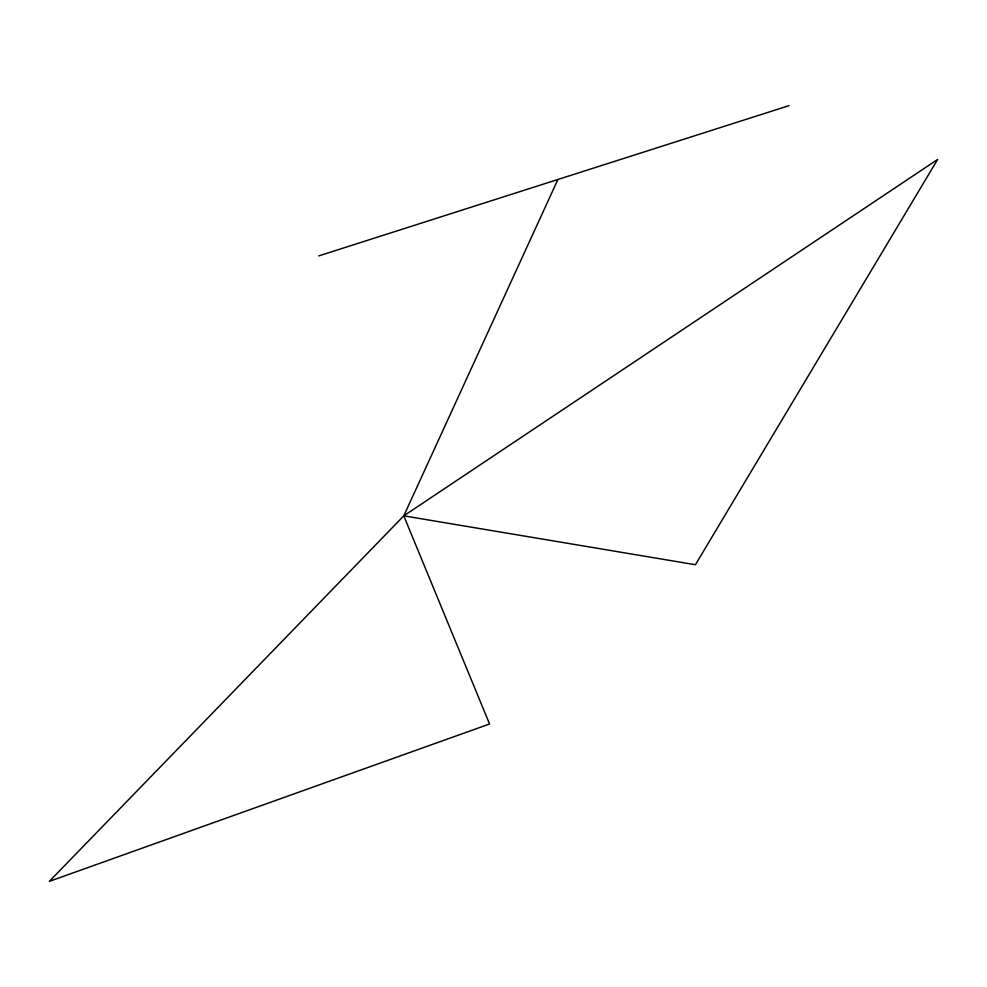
<?xml version="1.0" encoding="UTF-8"?>
<svg xmlns="http://www.w3.org/2000/svg" width="987" height="987" viewBox="0 0 987 987"><rect width="100%" height="100%" fill="white"/><g stroke="black" fill="none" stroke-linecap="round" stroke-linejoin="round"><path stroke-width="1.48" d="M403.782 515.843L695.416 564.724L937.65 159.438L403.782 515.843L489.552 723.989L49.35 881.366L403.782 515.843L557.914 179.486M318.727 255.904L789.032 105.634"/></g></svg>
